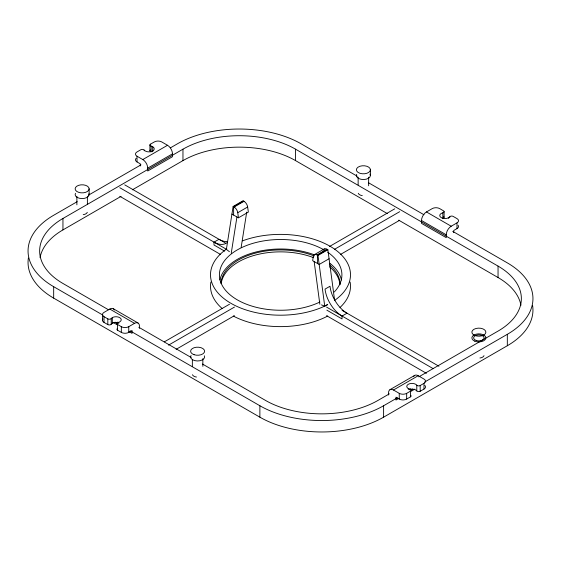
<?xml version="1.0" encoding="UTF-8"?>
<svg xmlns="http://www.w3.org/2000/svg" width="561" height="561" viewBox="0 0 561 561"><rect width="100%" height="100%" fill="white"/><g stroke="black" fill="none" stroke-linecap="round" stroke-linejoin="round"><path stroke-width="0.84" d="M149.92 144.899L149.92 150.607M444.081 217.275L444.081 211.56M231.924 214.092L238.453 217.808L248.348 212.093L247.646 206.995A5.252 3.029 60 0 0 243.993 201.322L243.018 200.761L233.124 206.476L226.378 249.365L229.428 251.714M231.258 253.123L236.945 216.946M241.153 247.408L246.707 212.128M150.523 144.135L154.331 141.94A5.252 3.029 0 0 1 161.75 141.94L167.529 145.278A6.998 4.039 60 0 1 172.479 153.847L172.479 156.701L147.732 170.993L147.732 168.132A6.998 4.039 60 0 0 142.789 159.562L137.01 156.224A5.252 3.029 0 0 1 137.01 151.94L140.811 149.745A2.097 1.213 0 0 1 144.212 150.103A5.252 3.029 0 0 0 152.711 151.007A5.252 3.029 0 0 0 151.147 146.098A2.097 1.213 0 0 1 150.523 144.135L150.523 145.769M142.789 159.562L167.529 145.278M77.208 201.672L53.674 215.263A87.488 50.511 0 0 0 53.674 286.692L53.674 298.122L259.876 417.174A87.488 50.511 0 0 0 383.605 417.174L507.326 345.737A87.488 50.511 0 0 0 532.627 305.675M88.589 195.102L140.965 164.864M170.565 147.774L177.395 143.826A87.488 50.511 0 0 1 301.124 143.826L357.224 176.217M147.732 168.132L172.479 153.847M108.455 309.749L62.951 283.473A79.613 45.967 0 0 1 62.951 218.474L182.963 149.184A79.613 45.967 0 0 1 295.556 149.184L498.049 266.096A79.613 45.967 0 0 1 498.049 331.095L418.794 376.852M40.062 257.66A79.613 45.967 0 0 1 62.951 229.905L121.071 196.35M132.396 189.814L182.963 160.614A79.613 45.967 0 0 1 295.556 160.614L387.321 213.594M243.523 201.048L233.628 206.771L233.628 215.024M233.124 206.476L234.091 207.037L243.993 201.322M238.453 217.808L237.752 212.71L247.646 206.995M224.631 251.146L214.014 245.017L214.014 242.156L218.958 239.302A24.495 14.144 60 0 0 227.493 241.539M114.388 310.009A6.998 4.039 -60 0 0 109.788 309.055L104.009 312.393A5.252 3.029 0 0 0 104.009 316.677L104.009 322.393L107.817 324.588A2.097 1.213 0 0 0 111.218 324.23A5.252 3.029 0 0 1 118.623 322.841M104.009 316.677L107.817 318.872A2.097 1.213 0 0 0 111.218 318.515A5.252 3.029 0 0 1 119.717 317.61A5.252 3.029 0 0 1 118.154 322.519A2.097 1.213 0 0 0 117.529 324.482L121.33 326.677A5.252 3.029 0 0 0 128.757 326.677L134.535 323.339A6.998 4.039 -60 0 1 139.486 326.2L139.486 328.346M117.529 324.482L117.529 330.198L121.33 332.393A5.252 3.029 0 0 0 128.757 332.393L132.031 330.506L132.031 333.36L129.1 331.67M314.37 254.659L324.265 248.944M164.352 341.845L229.498 304.23M329.588 246.447L394.727 208.832M329.076 258.747L319.174 264.462L312.652 260.648L313.354 256.356A5.252 3.029 60 0 1 317.007 254.904L326.909 249.196L327.876 249.75L334.622 300.43M327.372 249.456L317.477 255.178L317.477 263.432M317.007 254.904L317.982 255.465L327.876 249.75M168.545 345.141L234.442 307.091M334.531 249.301L399.677 211.693M176.119 349.335L234.442 315.661M340.597 254.378L399.677 220.263M456.991 222.892L451.212 226.23A6.998 4.039 -60 0 0 446.261 234.8L446.261 237.661L421.514 223.369L421.514 220.515A6.998 4.039 -60 0 1 426.465 211.939L432.243 208.608A5.252 3.029 0 0 1 439.67 208.608L443.471 210.803A2.097 1.213 0 0 1 442.846 212.766A5.252 3.029 0 0 0 441.283 217.675A5.252 3.029 0 0 0 449.782 216.77A2.097 1.213 0 0 1 453.183 216.413L456.991 218.608A5.252 3.029 0 0 1 456.991 222.892L456.991 228.608L453.716 230.494L453.716 232.64M321.474 304.889L324.728 306.145L327.554 304.511M342.042 316.067L346.986 313.213A24.495 14.144 60 0 1 329.987 286.257L325.036 289.111A24.495 14.144 60 0 0 342.042 316.067L342.042 318.929L326.867 310.17M389.972 389.664L414.712 375.379M388.521 395.007L388.521 392.868A6.998 4.039 60 0 1 393.471 390.007L418.211 375.723L423.99 379.061A5.252 3.029 0 0 1 423.99 383.345L423.99 389.061L420.189 391.255A2.097 1.213 0 0 1 416.788 390.898A5.252 3.029 0 0 0 409.376 389.509M389.355 393.85L378.037 400.386A79.613 45.967 0 0 1 265.444 400.386L202.5 364.04M409.004 389.65L410.47 388.801M130.243 330.899L259.876 405.743A87.488 50.511 0 0 0 383.605 405.743L397.265 397.854M410.925 389.965L412.447 389.089M424.593 382.076L507.326 334.314A87.488 50.511 0 0 0 507.326 262.878L452.741 231.363M393.471 390.007L399.25 393.345A5.252 3.029 0 0 0 406.669 393.345L410.477 391.15A2.097 1.213 0 0 0 409.853 389.187A5.252 3.029 0 0 1 408.289 384.278A5.252 3.029 0 0 1 416.788 385.183A2.097 1.213 0 0 0 420.189 385.54L423.99 383.345M398.906 398.338L395.975 400.028L395.975 397.174L399.25 399.06A5.252 3.029 0 0 0 406.669 399.06L410.477 396.865A2.097 1.213 0 0 0 410.757 395.351M411.199 391.234L414.86 389.124M426.465 211.939L451.212 226.23M368.591 182.781L423.934 214.737M421.514 220.515L446.261 234.8M398.696 220.164L498.049 277.527A79.613 45.967 0 0 1 520.938 305.275M136.134 158.328A5.252 3.029 0 0 0 137.01 161.94L140.278 163.826L140.278 165.972M124.745 184.864L225.368 242.955M342.091 310.345L438.933 366.256M119.802 187.718L226.469 249.308M326.551 307.091L433.225 368.675M119.802 196.294L220.417 254.385M326.551 315.661L426.416 373.317M113.287 308.711L138.034 322.996M109.788 309.055L134.535 323.339M138.791 327.259L191.126 357.476M117.537 322.133L118.995 322.982M53.674 286.692L102.951 315.142M115.082 322.14L117.354 323.459M113.14 322.456L116.8 324.567M317.982 255.465L324.728 306.145M314.153 261.517L319.847 304.265M507.326 334.314L507.326 345.737M498.049 266.096L498.049 277.527M449.782 216.77L449.782 217.486M448.709 217.675L448.709 218.39M442.846 212.766L442.846 218.481A2.097 1.213 0 0 0 443.618 216.609M420.189 385.54L420.189 391.255M416.788 385.183L416.788 390.898M410.477 391.15L410.477 396.865M409.853 389.187L409.853 389.902M408.289 388.563L408.289 389.278M406.669 393.345L406.669 399.06M399.25 393.345L399.25 399.06M383.605 405.743L383.605 417.174M370.393 169.78A6.998 4.039 0 0 1 359.896 173.279A6.998 4.039 0 0 1 359.896 166.28A6.998 4.039 0 0 1 370.393 169.78L370.393 175.495M368.647 177.213L368.647 185.782M358.142 177.213L358.142 184.927M295.556 149.184L295.556 160.614M259.876 405.743L259.876 417.174M202.858 358.647L202.858 366.361M192.353 359.503L192.353 366.361M182.963 149.184L182.963 160.614M152.711 146.723L152.711 151.722M151.147 146.098L151.147 151.814M144.212 150.103L144.212 150.818M137.01 156.224L137.01 161.94M128.757 326.677L128.757 332.393M121.33 326.677L121.33 332.393M118.154 322.519L118.154 323.234M112.291 317.61L112.291 323.325M111.218 318.515L111.218 324.23M107.817 318.872L107.817 324.588M102.474 314.532L102.474 320.247M89.136 188.833A6.998 4.039 0 0 1 78.631 192.332A6.998 4.039 0 0 1 78.631 185.333A6.998 4.039 0 0 1 89.136 188.833L89.136 194.548M87.383 196.259L87.383 203.973M76.885 196.259L76.885 204.835M62.951 218.474L62.951 229.905M227.373 242.394A24.495 14.144 60 0 1 214.014 242.156M242.436 240.879A69.992 40.406 0 0 1 332.512 247.752A69.992 40.406 0 0 1 334.924 300.191M327.715 304.616A69.992 40.406 0 0 1 232.135 303.992A69.992 40.406 0 0 1 226.763 248.895M350.113 282.043A69.992 40.406 0 0 1 340.001 307.491M327.715 316.046A69.992 40.406 0 0 1 233.285 316.046M222.205 308.578A69.992 40.406 0 0 1 210.887 282.043M221.329 282.667A59.487 34.347 0 0 1 313.424 257.604M329.517 266.755A59.487 34.347 0 0 1 339.938 284.792M219.877 279.974A61.247 35.364 0 0 1 314.665 254.953M329.805 263.256A61.247 35.364 0 0 1 341.439 280.002M221.02 283.564A59.487 34.347 0 0 1 253.355 253.712A59.487 34.347 0 0 1 314.209 255.97M329.517 264.813A59.487 34.347 0 0 1 339.987 284.273M327.687 252.219A61.247 35.364 0 0 1 334.209 292.043M319.903 302.021A61.247 35.364 0 0 1 234.828 298.34A61.247 35.364 0 0 1 238.663 249.133A61.247 35.364 0 0 1 323.963 249.869M234.091 207.037A5.252 3.029 60 0 1 237.752 212.71M323.402 250.045A5.252 3.029 60 0 1 326.909 249.196M204.323 355.793A6.998 4.039 0 0 1 197.353 360.968A6.998 4.039 0 0 1 191.049 355.52M196.49 377.034A5.252 3.029 0 0 1 192.479 374.72M117.529 330.198A2.097 1.213 0 0 1 117.579 328.458M104.009 322.393A5.252 3.029 0 0 1 102.908 319.048M369.951 174.085A6.998 4.039 0 0 1 363.647 179.534A6.998 4.039 0 0 1 356.677 174.359M362.28 195.6A5.252 3.029 0 0 1 358.269 193.286M458.092 225.263A5.252 3.029 0 0 1 456.991 228.608M484.003 355.646A5.252 3.029 0 0 1 479.943 357.988M413.611 376.676A6.998 4.039 60 0 1 418.211 375.723M424.866 385.449A5.252 3.029 0 0 1 423.99 389.061M53.674 298.122A87.488 50.511 0 0 1 28.373 258.053M150.951 151.758A2.097 1.213 0 0 1 150.376 149.948M87.271 212.31A5.252 3.029 0 0 1 83.21 214.66M88.982 193.72A6.998 4.039 0 0 1 81.78 198.58A6.998 4.039 0 0 1 75.462 193.321M194.106 354.713A6.998 4.039 0 0 0 204.604 351.214A6.998 4.039 0 0 0 194.106 347.715A6.998 4.039 0 0 0 194.106 354.713M474.76 335.436A6.998 4.039 0 0 0 485.826 332.582A6.998 4.039 0 0 0 476.008 328.48A6.998 4.039 0 0 0 474.76 335.436M474.76 341.151A6.998 4.039 0 0 0 485.826 338.297A6.998 4.039 0 0 0 476.008 334.195A6.998 4.039 0 0 0 474.76 341.151M476.24 340.506A5.252 3.029 0 0 0 484.115 337.883A5.252 3.029 0 0 0 476.24 335.254A5.252 3.029 0 0 0 476.24 340.506"/></g></svg>
